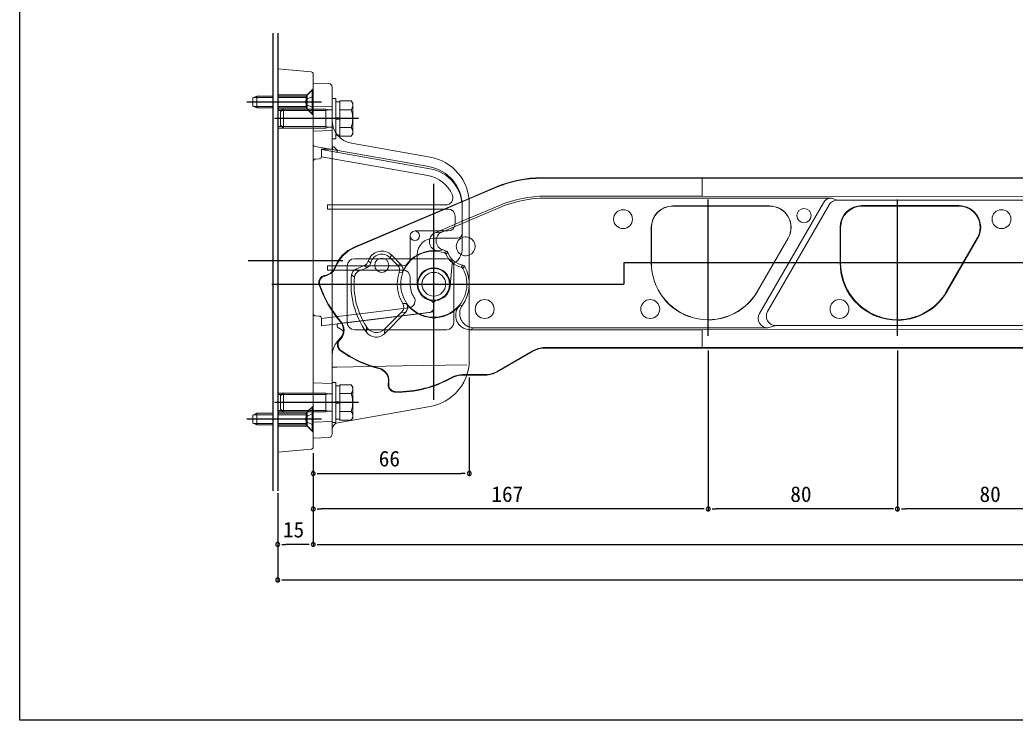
# Model space of a CAD drawing. Units: millimetres, scale not verified. Extents: x -693 to 693, y -1120 to 1122.
# Drawn here: x -693 to -272.3, y -1119.9 to -824 of the extents above; entities that cross this region are included whole.
import ezdxf
from ezdxf.enums import TextEntityAlignment as Align

# ---------------------------------------------------------------- set-up
doc = ezdxf.new("R2010")
doc.units = ezdxf.units.MM
doc.header["$LTSCALE"] = 4
for name, color, linetype in [('0-3_YKK_12', 2, 'Continuous'), ('0-5_YKK_D', 6, 'Continuous'), ('0-6_YKK_ZWAK', 7, 'Continuous')]:
    doc.layers.add(name, color=color, linetype=linetype)
doc.layers.add('0-4_YKK_13', color=4, linetype='Continuous', lineweight=18)
doc.styles.add('ＭＳ ゴシック', font='')
doc.styles.get('ＭＳ ゴシック').set_extended_font_data('MS Gothic')

msp = doc.modelspace()

# ---------------------------------------------------------------- linework, layer by layer
at = {"layer": '0-3_YKK_12'}
for p, q in [((-586.005, -829.591), (-586.005, -1022.97)), ((-584.005, -829.591), (-584.005, -1022.97)), ((-565.505, -858.683), (-597.123, -858.683)), ((-549.805, -865.683), (-585.305, -865.683)), ((-518.005, -984.552), (-518.005, -893.275)), ((-402.005, -957.483), (-402.005, -899.883)), ((-322.005, -957.483), (-322.005, -899.883)), ((-596.505, -925.683), (-556.505, -925.683)), ((147.895, -926.683), (-437.654, -926.683)), ((-437.654, -926.683), (-437.654, -935.683)), ((-586.439, -935.683), (-437.654, -935.683)), ((-549.805, -985.683), (-585.305, -985.683)), ((-565.505, -992.683), (-597.123, -992.683))]:
    msp.add_line(p, q, dxfattribs=at)
at = {"layer": '0-4_YKK_13'}
for p, q in [((-584.005, -844.683), (-584.005, -1006.683)), ((-584.005, -844.683), (-569.918, -845.915)), ((-569.005, -1004.454), (-569.005, -846.912)), ((-569.005, -853.183), (-571.505, -855.683)), ((-569.505, -853.683), (-569.505, -863.683)), ((-569.005, -1000.683), (-569.005, -850.683)), ((-562.453, -850.912), (-569.005, -850.683)), ((-561.005, -855.909), (-561.005, -852.411)), ((-592.805, -856.183), (-594.505, -856.983)), ((-594.505, -860.383), (-594.505, -856.983)), ((-594.195, -856.837), (-586.005, -856.837)), ((-592.805, -856.183), (-586.005, -856.183)), ((-592.805, -856.183), (-592.805, -861.183)), ((-571.505, -855.683), (-584.005, -855.683)), ((-584.005, -856.183), (-572.005, -856.183)), ((-584.005, -856.837), (-572.005, -856.837)), ((-571.505, -855.683), (-571.505, -861.683)), ((-561.005, -868.243), (-561.005, -855.909)), ((-557.805, -858.177), (-552.886, -858.177)), ((-557.805, -858.177), (-557.805, -873.189)), ((-552.305, -859.183), (-552.886, -858.177)), ((-592.805, -861.183), (-594.505, -860.383)), ((-594.195, -860.529), (-586.005, -860.529)), ((-586.005, -861.183), (-592.805, -861.183)), ((-584.005, -860.529), (-572.005, -860.529)), ((-572.005, -861.183), (-584.005, -861.183)), ((-584.005, -861.683), (-569.005, -861.683)), ((-571.505, -861.683), (-584.005, -861.683)), ((-584.005, -862.331), (-569.005, -862.331)), ((-582.805, -862.883), (-581.605, -861.683)), ((-582.253, -862.331), (-563.705, -862.331)), ((-581.605, -861.683), (-563.705, -861.683)), ((-581.605, -869.683), (-581.605, -861.683)), ((-569.505, -863.683), (-572.005, -861.183)), ((-569.005, -864.183), (-571.505, -861.683)), ((-569.005, -860.404), (-561.005, -860.683)), ((-563.705, -869.683), (-563.705, -861.683)), ((-563.705, -861.683), (-562.583, -862.007)), ((-562.583, -862.007), (-563.705, -862.331)), ((-561.005, -862.007), (-562.583, -862.007)), ((-559.405, -858.633), (-557.805, -858.633)), ((-557.805, -861.683), (-557.805, -869.683)), ((-557.805, -861.93), (-552.886, -861.93)), ((-552.305, -859.183), (-552.305, -872.183)), ((-582.805, -868.483), (-582.805, -862.883)), ((-557.805, -865.433), (-559.405, -865.433)), ((-557.805, -865.933), (-559.405, -865.933)), ((-584.005, -869.035), (-569.005, -869.035)), ((-569.005, -869.683), (-584.005, -869.683)), ((-582.805, -868.483), (-581.605, -869.683)), ((-582.253, -869.035), (-563.705, -869.035)), ((-563.705, -869.683), (-581.605, -869.683)), ((-561.005, -870.683), (-569, -870.962)), ((-562.583, -869.359), (-563.705, -869.035)), ((-562.583, -869.359), (-563.705, -869.683)), ((-561.005, -869.359), (-562.583, -869.359)), ((-561.005, -868.243), (-561.005, -871.878)), ((-557.805, -869.436), (-552.886, -869.436)), ((-561.005, -993.894), (-561.005, -871.878)), ((-557.805, -872.733), (-559.405, -872.733)), ((-557.805, -873.189), (-552.886, -873.189)), ((-552.305, -872.183), (-552.886, -873.189)), ((-568.179, -877.48), (-561.005, -878.745)), ((-565.505, -878.8), (-565.505, -878.683)), ((-565.505, -878.683), (-560.805, -878.683)), ((-565.505, -878.8), (-519.64, -886.887)), ((-565.505, -880.831), (-565.505, -878.8)), ((-561.005, -878.745), (-520.053, -885.966)), ((-560.805, -877.683), (-560.305, -877.683)), ((-560.305, -877.683), (-558.893, -879.095)), ((-558.805, -879.307), (-558.805, -879.583)), ((-519.532, -881.996), (-552.741, -876.14)), ((-568.04, -882.772), (-566.47, -882.717)), ((-565.505, -880.831), (-565.505, -881.846)), ((-520.574, -889.769), (-565.505, -881.846)), ((-559.105, -879.883), (-559.364, -879.883)), ((-569.005, -948.095), (-569.005, -883.771)), ((-472.332, -890.683), (121.999, -890.683)), ((-472.29, -890.893), (-404.505, -890.893)), ((121.775, -890.812), (-404.505, -890.893)), ((-404.505, -898.454), (-404.505, -890.893)), ((-503.132, -899.439), (-491.869, -894.658)), ((-503.109, -899.656), (-491.826, -894.867)), ((-551.639, -920.028), (-503.132, -899.439)), ((-551.4, -920.155), (-503.109, -899.656)), ((-470.751, -898.454), (-404.505, -898.454)), ((-349.807, -899.273), (-470.585, -899.273)), ((115.92, -899.281), (-404.505, -898.454)), ((-347.445, -900.183), (-349.807, -899.273)), ((115.92, -900.183), (-347.445, -900.183)), ((-563.005, -902.183), (-512.912, -902.183)), ((-563.005, -902.183), (-563.005, -903.933)), ((-512.005, -903.933), (-563.005, -903.933)), ((-506.005, -902.707), (-506.005, -920.683)), ((-506.005, -903.137), (-506.005, -914.183)), ((-503.005, -967.674), (-503.005, -901.692)), ((-503.005, -907.827), (-490.288, -902.429)), ((-490.121, -903.248), (-503.005, -908.717)), ((-417.005, -902.613), (-376.024, -902.613)), ((-376.024, -902.683), (-417.005, -902.683)), ((-353.271, -901.273), (-380.302, -948.093)), ((-350.909, -902.183), (-376.89, -947.183)), ((-337.005, -902.463), (-296.024, -902.463)), ((-296.024, -902.683), (-337.005, -902.683)), ((-517.421, -913.946), (-503.005, -907.827)), ((-503.005, -908.717), (-514.632, -913.652)), ((-509.005, -910.183), (-509.005, -906.933)), ((-426.075, -926.683), (-426.075, -911.683)), ((-426.005, -911.683), (-426.005, -926.683)), ((-346.005, -911.683), (-346.005, -926.683)), ((-569.005, -915.683), (-569.005, -915.758)), ((-528.005, -924.933), (-528.005, -915.183)), ((-526.005, -913.183), (-512.005, -913.183)), ((-508.005, -916.183), (-518.005, -916.183)), ((-514.632, -913.652), (-517.421, -913.946)), ((-381.22, -938.683), (-368.23, -916.183)), ((-368.17, -916.218), (-381.16, -938.718)), ((-301.22, -938.683), (-288.23, -916.183)), ((-288.039, -916.293), (-301.029, -938.793)), ((-516.33, -921.6), (-514.109, -921.197)), ((-569.005, -925.683), (-569.005, -925.494)), ((-551.582, -924.912), (-512.582, -924.912)), ((-535.762, -923.44), (-536.663, -924.341)), ((-536.663, -924.341), (-533.364, -927.64)), ((-535.762, -923.44), (-531.889, -927.313)), ((-525.005, -923.183), (-525.005, -935.683)), ((-513.472, -922.437), (-512.663, -921.665)), ((-512.86, -923.03), (-512.073, -922.276)), ((-563.005, -927.933), (-531.005, -927.933)), ((-563.005, -927.933), (-563.005, -929.683)), ((-531.005, -929.683), (-563.005, -929.683)), ((-554.582, -951.912), (-554.582, -927.912)), ((-550.972, -929.306), (-547.437, -927.805)), ((-550.972, -929.306), (-549.781, -930.184)), ((-549.781, -930.184), (-546.367, -928.735)), ((-547.437, -927.805), (-546.367, -928.735)), ((-545.741, -925.923), (-544.614, -926.637)), ((-531.889, -927.313), (-533.364, -927.64)), ((-510.228, -927.109), (-511.032, -936.293)), ((-509.582, -927.912), (-509.582, -951.912)), ((-506.38, -928.486), (-505.787, -927.58)), ((-505.711, -928.986), (-505.086, -928.058)), ((-564.42, -932.073), (-563.502, -931.827)), ((-564.149, -932.217), (-563.275, -931.983)), ((-551.597, -932.678), (-552.781, -931.728)), ((-531.216, -930.526), (-532.644, -930.724)), ((-528.005, -935.683), (-528.005, -932.683)), ((-301.22, -938.683), (-301.029, -938.793)), ((-565.505, -950.231), (-528.571, -945.696)), ((-529.63, -943.806), (-531.168, -943.784)), ((-518.005, -943.62), (-518.005, -947.421)), ((-518.005, -944.458), (-518.005, -945.652)), ((-507.295, -944.979), (-505.903, -944.547)), ((-566.47, -949.149), (-568.04, -949.094)), ((-519.761, -947.637), (-565.505, -953.253)), ((-556.847, -952.19), (-518.005, -947.421)), ((-519.761, -947.637), (-554.919, -951.953)), ((-529.968, -947.646), (-538.921, -956.599)), ((-531.601, -947.478), (-538.728, -954.604)), ((-529.968, -947.646), (-531.601, -947.478)), ((-565.505, -953.253), (-565.505, -951.238)), ((-556.482, -955.224), (-558.555, -954.027)), ((-557.329, -952.249), (-558.322, -952.371)), ((-557.329, -952.249), (-556.847, -952.19)), ((-556.402, -953.852), (-556.847, -952.19)), ((-512.582, -954.912), (-551.582, -954.912)), ((-546.486, -953.747), (-546.532, -955.961)), ((-538.728, -954.604), (-538.921, -956.599)), ((-501.063, -954.093), (-502.763, -954.912)), ((-404.505, -954.912), (-502.763, -954.912)), ((-501.063, -954.093), (-376.838, -954.093)), ((-404.505, -954.912), (87.053, -954.131)), ((-404.505, -962.473), (-404.505, -954.912)), ((-376.838, -954.093), (-373.426, -953.183)), ((-373.426, -953.183), (87.053, -953.183)), ((-558.665, -959.789), (-557.281, -958.14)), ((-558.097, -959.349), (-557.486, -958.62)), ((-557.792, -959.311), (-557.21, -958.618)), ((-404.505, -962.473), (-471.136, -962.473)), ((87.341, -962.683), (-471.08, -962.683)), ((-404.505, -962.473), (87.263, -962.548)), ((-561.005, -966.217), (-561.005, -976.683)), ((-476.136, -963.813), (-491.241, -972.534)), ((-476.08, -964.023), (-491.184, -972.743)), ((-559.075, -970.689), (-561.005, -970.689)), ((-559.075, -970.689), (-531.291, -970.19)), ((-531.291, -970.19), (-504.081, -969.72)), ((-503.99, -973.873), (-505.683, -973.873)), ((-504.06, -974.083), (-505.628, -974.083)), ((-496.184, -974.083), (-504.06, -974.083)), ((-496.241, -973.873), (-503.99, -973.873)), ((-569.005, -977.404), (-561.005, -977.683)), ((-557.805, -978.633), (-559.405, -978.633)), ((-557.805, -978.177), (-552.886, -978.177)), ((-557.805, -993.189), (-557.805, -978.177)), ((-552.305, -979.183), (-552.886, -978.177)), ((-552.305, -992.183), (-552.305, -979.183)), ((-537.272, -978.065), (-537.189, -977.117)), ((-537.044, -977.859), (-536.965, -976.957)), ((-569.005, -981.683), (-584.005, -981.683)), ((-584.005, -982.331), (-569.005, -982.331)), ((-582.805, -982.883), (-581.605, -981.683)), ((-582.805, -982.883), (-582.805, -988.483)), ((-582.253, -982.331), (-563.705, -982.331)), ((-563.705, -981.683), (-581.605, -981.683)), ((-581.605, -981.683), (-581.605, -989.683)), ((-563.705, -981.683), (-563.705, -989.683)), ((-562.583, -982.007), (-563.705, -981.683)), ((-562.583, -982.007), (-563.705, -982.331)), ((-561.005, -982.007), (-562.583, -982.007)), ((-557.805, -989.683), (-557.805, -981.683)), ((-557.805, -981.93), (-552.886, -981.93)), ((-509.617, -982.532), (-509.882, -982.766)), ((-508.854, -981.807), (-509.617, -982.532)), ((-582.805, -988.483), (-581.605, -989.683)), ((-569.005, -987.183), (-571.505, -989.683)), ((-569.505, -987.683), (-569.505, -997.683)), ((-557.805, -985.433), (-559.405, -985.433)), ((-557.805, -985.933), (-559.405, -985.933)), ((-558.526, -994.246), (-519.532, -987.37)), ((-592.805, -990.183), (-594.505, -990.983)), ((-594.505, -994.383), (-594.505, -990.983)), ((-594.195, -990.837), (-586.005, -990.837)), ((-592.805, -990.183), (-586.005, -990.183)), ((-592.805, -990.183), (-592.805, -995.183)), ((-584.005, -989.035), (-569.005, -989.035)), ((-584.005, -989.683), (-569.005, -989.683)), ((-571.505, -989.683), (-584.005, -989.683)), ((-584.005, -990.183), (-572.005, -990.183)), ((-584.005, -990.837), (-572.005, -990.837)), ((-582.253, -989.035), (-563.705, -989.035)), ((-581.605, -989.683), (-563.705, -989.683)), ((-571.505, -989.683), (-571.505, -995.683)), ((-562.583, -989.359), (-563.705, -989.035)), ((-563.705, -989.683), (-562.583, -989.359)), ((-561.005, -989.359), (-562.583, -989.359)), ((-559.405, -992.733), (-557.805, -992.733)), ((-557.805, -989.436), (-552.886, -989.436)), ((-552.305, -992.183), (-552.886, -993.189)), ((-592.805, -995.183), (-594.505, -994.383)), ((-594.195, -994.529), (-586.005, -994.529)), ((-586.005, -995.183), (-592.805, -995.183)), ((-584.005, -994.529), (-572.005, -994.529)), ((-572.005, -995.183), (-584.005, -995.183)), ((-571.505, -995.683), (-584.005, -995.683)), ((-569.505, -997.683), (-572.005, -995.183)), ((-569.005, -998.183), (-571.505, -995.683)), ((-561.005, -993.683), (-569.005, -993.962)), ((-561.005, -998.955), (-561.005, -996.277)), ((-557.805, -993.189), (-552.886, -993.189)), ((-569.005, -1000.683), (-562.453, -1000.454)), ((-584.005, -1006.683), (-569.918, -1005.451))]:
    msp.add_line(p, q, dxfattribs=at)
for points in [[(-569.505, -853.683), (-572.005, -856.183), (-572.005, -861.183)], [(-569.505, -856.433), (-571.771, -857.538), (-572.379, -858.683)], [(-569.505, -860.933), (-571.771, -859.828), (-572.379, -858.683)], [(-560.805, -878.683), (-560.805, -877.983), (-560.805, -877.683)], [(-346.005, -926.683), (-346.225, -926.683), (-346.225, -911.683)], [(-566.481, -935.941), (-566.57, -935.625), (-566.624, -935.304), (-566.643, -934.976), (-566.626, -934.648), (-566.573, -934.327), (-566.486, -934.011), (-566.364, -933.706), (-566.211, -933.418), (-566.026, -933.148), (-565.813, -932.898), (-565.575, -932.675), (-565.313, -932.478), (-565.031, -932.311), (-564.733, -932.175), (-564.42, -932.073)], [(-566.204, -936.099), (-566.295, -935.783), (-566.351, -935.461), (-566.371, -935.132), (-566.355, -934.804), (-566.304, -934.481), (-566.217, -934.164), (-566.096, -933.858), (-565.943, -933.568), (-565.759, -933.297), (-565.545, -933.046), (-565.307, -932.822), (-565.044, -932.624), (-564.761, -932.456), (-564.462, -932.32), (-564.149, -932.217)], [(-565.505, -950.149), (-565.505, -950.231), (-565.505, -951.238)], [(-558.805, -953.594), (-558.805, -952.431), (-558.322, -952.371)], [(-557.566, -963.699), (-557.82, -963.491), (-558.049, -963.259), (-558.252, -963.001), (-558.426, -962.723), (-558.568, -962.43), (-558.677, -962.121), (-558.752, -961.801), (-558.792, -961.477), (-558.796, -961.15), (-558.764, -960.823), (-558.697, -960.504), (-558.596, -960.193), (-558.46, -959.893), (-558.294, -959.612), (-558.097, -959.349)], [(-557.249, -963.67), (-557.505, -963.463), (-557.735, -963.231), (-557.94, -962.974), (-558.116, -962.695), (-558.259, -962.401), (-558.369, -962.092), (-558.446, -961.772), (-558.486, -961.447), (-558.491, -961.119), (-558.46, -960.79), (-558.393, -960.47), (-558.292, -960.158), (-558.156, -959.857), (-557.989, -959.575), (-557.792, -959.311)], [(-534.343, -981.324), (-534.67, -981.299), (-534.99, -981.24), (-535.304, -981.146), (-535.606, -981.018), (-535.891, -980.858), (-536.157, -980.668), (-536.402, -980.45), (-536.621, -980.207), (-536.812, -979.941), (-536.973, -979.655), (-537.102, -979.355), (-537.197, -979.042), (-537.258, -978.719), (-537.283, -978.393), (-537.272, -978.065)], [(-534.099, -981.118), (-534.427, -981.095), (-534.749, -981.037), (-535.065, -980.944), (-535.368, -980.817), (-535.654, -980.658), (-535.922, -980.468), (-536.168, -980.25), (-536.388, -980.007), (-536.58, -979.74), (-536.743, -979.454), (-536.872, -979.153), (-536.968, -978.839), (-537.029, -978.515), (-537.054, -978.188), (-537.044, -977.859)], [(-569.505, -987.683), (-572.005, -990.183), (-572.005, -995.183)], [(-569.505, -990.433), (-571.771, -991.538), (-572.379, -992.683)], [(-569.505, -994.933), (-571.771, -993.828), (-572.379, -992.683)], [(-561.005, -993.894), (-561.005, -995.595), (-561.005, -996.277)]]:
    msp.add_lwpolyline(points, dxfattribs=at)
for points in [[(-561.005, -874.183), (-561.005, -857.183), (-559.405, -857.183), (-559.405, -874.183)], [(-561.005, -977.183), (-561.005, -994.183), (-559.405, -994.183), (-559.405, -977.183)]]:
    msp.add_lwpolyline(points, close=True, dxfattribs=at)
for centre, radius in [((-438.005, -908.183), 4), ((-361.505, -906.683), 3), ((-278.005, -908.183), 4), ((-526.005, -915.183), 2), ((-540.005, -927.683), 3), ((-518.005, -935.683), 6.9), ((-518.005, -935.683), 6.691), ((-518.005, -935.683), 5), ((-496.505, -946.183), 4), ((-426.505, -946.183), 4), ((-346.505, -946.183), 4)]:
    msp.add_circle(centre, radius, dxfattribs=at)
for centre, radius, start, end in [((-570.005, -846.912), 1, 0, 85), ((-562.505, -852.411), 1.5, 0, 88), ((-555.628, -860.054), 3.323, 325.61575, 34.38425), ((-564.724, -865.683), 12.419, 342.41205, 17.58795), ((-551.005, -866.292), 10, 180, 260), ((-555.628, -871.312), 3.323, 325.61575, 34.38425), ((-568.005, -876.495), 1, 180, 260), ((-559.105, -879.307), 0.3, 0, 45), ((-568.005, -883.771), 1, 92, 180), ((-566.505, -881.717), 1, 272, 0), ((-559.105, -879.583), 0.3, 270, 0), ((-523.005, -901.692), 20, 0, 80), ((-523.005, -902.707), 17, 0, 80), ((-522.505, -903.137), 16.5, 0, 80), ((-523.005, -903.556), 14, 23.42649, 80), ((-472.332, -940.683), 50, 90, 113), ((-472.29, -940.893), 50, 90, 113), ((-512.912, -899.183), 3, 270, 23.42649), ((-470.751, -948.454), 50, 90, 113), ((-470.585, -949.273), 50, 90, 113), ((-349.807, -903.273), 4, 90, 150), ((-347.445, -904.183), 4, 90, 150), ((-512.005, -906.933), 3, 0, 90), ((-417.005, -911.683), 9.07, 90, 180), ((-417.005, -911.683), 9, 90, 180), ((-376.024, -911.683), 9.07, 330, 90), ((-376.024, -911.683), 9, 330, 90), ((-337.005, -911.683), 9.22, 90, 180), ((-337.005, -911.683), 9, 90, 180), ((-296.024, -911.683), 9.22, 330, 90), ((-296.024, -911.683), 9, 330, 90), ((-512.005, -910.183), 3, 270, 0), ((-518.005, -923.183), 7, 90, 180), ((-515.858, -917.628), 4, 113, 263.21854), ((-513.07, -917.334), 4, 113, 254.94499), ((-504.505, -919.683), 4, 67.97569, 292.02431), ((-508.005, -914.183), 2, 270, 0), ((-504.505, -919.683), 4, 292.02431, 67.97569), ((-545.778, -933.836), 15, 113, 159.07498), ((-545.539, -933.962), 15, 113, 159.16364), ((-518.005, -935.683), 15.001, 69.13883, 74.94499), ((-513.005, -920.683), 7, 293.37203, 0), ((-551.582, -927.912), 3, 90, 180), ((-540.005, -927.683), 6, 45, 162.94553), ((-540.005, -927.683), 4.726, 45, 167.21554), ((-518.005, -935.683), 14, 71.11013, 28.57787), ((-518.005, -935.683), 14.182, 83.21854, 158.67536), ((-531.005, -924.933), 3, 270, 0), ((-513.796, -923.383), 1, 21.71442, 71.11013), ((-504.505, -919.683), 9.001, 201.71442, 257.97358), ((-513.019, -922.6), 1, 18.91104, 69.13883), ((-512.582, -927.912), 3, 0, 90), ((-504.505, -919.683), 8, 198.91104, 260.77696), ((-564.926, -926.515), 5.5, 285, 339.07498), ((-564.698, -926.671), 5.5, 285, 339.16364), ((-549.8, -932.067), 3, 113, 173.51191), ((-548.609, -925.043), 3, 293, 342.94553), ((-547.54, -925.973), 3, 293, 347.21554), ((-535.485, -929.762), 3, 341.28657, 45), ((-534.011, -929.435), 3, 338.67536, 45), ((-531.005, -932.683), 3, 0, 90), ((-506.589, -929.464), 1, 28.57787, 77.97358), ((-518.005, -935.683), 15.001, 323.77747, 30.54917), ((-505.947, -928.567), 1, 30.54917, 80.77696), ((-402.005, -926.683), 24.07, 180, 330), ((-402.005, -926.683), 24, 180, 330), ((-322.005, -926.683), 24.22, 180, 330), ((-322.005, -926.683), 24, 180, 330), ((-518.005, -935.683), 35, 173.51191, 215.40593), ((-518.005, -935.683), 33.726, 174.88836, 212.38469), ((-548.609, -932.945), 3, 113, 174.88836), ((-518.005, -935.683), 15.456, 161.28657, 211.61026), ((-522.017, -920.711), 47, 198.90702, 220.90017), ((-522.017, -920.711), 46.791, 199.20056, 221.09585), ((-518.005, -935.683), 10, 180, 212.76324), ((-518.005, -935.683), 7, 180, 257.16041), ((-518.005, -935.683), 7, 277.18076, 355), ((-518.005, -935.683), 15.001, 359.36608, 0.63392), ((-528.937, -942.718), 3, 277, 32.76324), ((-533.723, -945.356), 3, 315, 31.61026), ((-532.089, -945.525), 3, 315, 34.94453), ((-518.005, -935.683), 14.182, 214.94453, 319.04405), ((-520.005, -945.652), 2, 277, 0), ((-520.005, -945.652), 2, 277, 0), ((-520.005, -944.458), 2, 0, 77.16041), ((-517.005, -943.62), 1, 97.18076, 180), ((-502.763, -948.912), 6, 139.04405, 267.69118), ((-501.063, -948.093), 6, 143.77747, 251.1149), ((-568.005, -948.095), 1, 180, 268), ((-566.505, -950.149), 1, 0, 88), ((-376.838, -950.093), 4, 150, 270), ((-373.426, -949.183), 4, 150, 270), ((-558.305, -953.594), 0.5, 180, 240), ((-561.699, -955.085), 5.5, 320, 40.90017), ((-560.805, -955.183), 4.6, 320, 16.82131), ((-561.423, -955.083), 5.5, 320, 41.09585), ((-551.582, -951.912), 3, 180, 270), ((-542.263, -951.069), 5, 212.38469, 315), ((-512.582, -951.912), 3, 270, 0), ((-501.063, -948.093), 6, 251.1149, 270), ((-502.763, -948.912), 6, 267.69118, 270), ((-556.732, -955.657), 0.5, 353.36234, 60), ((-542.457, -953.064), 5, 215.40593, 315), ((-551.005, -966.217), 10, 140, 180), ((-471.136, -972.473), 10, 90, 120), ((-471.08, -972.683), 10, 90, 120), ((-529.879, -925.72), 47, 233.90702, 255.90017), ((-529.879, -925.72), 46.791, 234.20056, 256.09585), ((-523.005, -967.674), 20, 315.03575, 0), ((-542.668, -976.638), 5.5, 355, 75.90017), ((-542.444, -976.478), 5.5, 355, 76.09585), ((-533.446, -934.332), 47, 268.90702, 299.21163), ((-533.446, -934.332), 46.791, 269.20056, 299.26667), ((-505.683, -983.873), 10, 90, 119.26667), ((-505.628, -984.083), 10, 90, 119.21163), ((-496.241, -963.873), 10, 270, 300), ((-496.184, -964.083), 10, 270, 300), ((-555.628, -980.054), 3.323, 325.61575, 34.38425), ((-564.724, -985.683), 12.419, 342.41205, 17.58795), ((-523.005, -967.674), 20, 280, 311.00768), ((-555.628, -991.312), 3.323, 325.61575, 34.38425), ((-558.005, -997.2), 3, 100, 180), ((-562.505, -998.955), 1.5, 272, 0), ((-570.005, -1004.454), 1, 275, 0)]:
    msp.add_arc(centre, radius, start, end, dxfattribs=at)
at = {"layer": '0-5_YKK_D'}
for p, q in [((-402.005, -963.683), (-402.005, -1031.683)), ((-402.005, -963.683), (-402.005, -1031.683)), ((-322.005, -963.683), (-322.005, -1031.683)), ((-322.005, -963.683), (-322.005, -1031.683)), ((-503.005, -975.083), (-503.005, -1016.683)), ((-569.005, -1007.146), (-569.005, -1031.683)), ((-569.005, -1007.146), (-569.005, -1016.683)), ((-569.005, -1007.146), (-569.005, -1046.683)), ((-569.005, -1007.146), (-569.005, -1046.683)), ((-567.305, -1015.683), (-565.605, -1015.683)), ((-565.605, -1015.683), (-506.405, -1015.683)), ((-504.705, -1015.683), (-506.405, -1015.683)), ((-584.005, -1023.97), (-584.005, -1046.683)), ((-567.305, -1030.683), (-565.605, -1030.683)), ((-405.405, -1030.683), (-565.605, -1030.683)), ((-403.705, -1030.683), (-405.405, -1030.683)), ((-400.305, -1030.683), (-398.605, -1030.683)), ((-325.405, -1030.683), (-398.605, -1030.683)), ((-323.705, -1030.683), (-325.405, -1030.683)), ((-320.305, -1030.683), (-318.605, -1030.683)), ((-245.405, -1030.683), (-318.605, -1030.683)), ((-584.005, -1031.671), (-584.005, -1061.683)), ((-582.305, -1045.683), (-580.605, -1045.683)), ((-572.405, -1045.683), (-580.605, -1045.683)), ((-570.705, -1045.683), (-572.405, -1045.683)), ((-567.305, -1045.683), (-565.605, -1045.683)), ((-565.605, -1045.683), (134.595, -1045.683)), ((-582.305, -1060.683), (-580.605, -1060.683)), ((-580.605, -1060.683), (134.595, -1060.683))]:
    msp.add_line(p, q, dxfattribs=at)
for centre, start, end in [((-569.005, -1015.683), 0, 180), ((-569.005, -1015.683), 180, 0), ((-503.005, -1015.683), 0, 180), ((-503.005, -1015.683), 180, 0), ((-569.005, -1030.683), 0, 180), ((-569.005, -1030.683), 180, 0), ((-402.005, -1030.683), 0, 180), ((-402.005, -1030.683), 0, 180), ((-402.005, -1030.683), 180, 0), ((-402.005, -1030.683), 180, 0), ((-322.005, -1030.683), 0, 180), ((-322.005, -1030.683), 0, 180), ((-322.005, -1030.683), 180, 0), ((-322.005, -1030.683), 180, 0), ((-584.005, -1045.683), 0, 180), ((-584.005, -1045.683), 180, 0), ((-569.005, -1045.683), 0, 180), ((-569.005, -1045.683), 0, 180), ((-569.005, -1045.683), 180, 0), ((-569.005, -1045.683), 180, 0), ((-584.005, -1060.683), 0, 180), ((-584.005, -1060.683), 180, 0)]:
    msp.add_arc(centre, 0.85, start, end, dxfattribs=at)
at = {"layer": '0-6_YKK_ZWAK'}
msp.add_lwpolyline([(693, -1119.9), (-693, -1119.9), (-693, 1064.1)], dxfattribs=at)

# ---------------------------------------------------------------- texts
at = {"layer": '0-5_YKK_D', "style": 'ＭＳ ゴシック'}
for s, p in [('66', (-541.285, -1014.683)), ('167', (-493.665, -1029.683)), ('80', (-367.285, -1029.683)), ('80', (-287.285, -1029.683)), ('15', (-581.785, -1044.683))]:
    msp.add_text(s, height=6.598, dxfattribs=at).set_placement(p, align=Align.BOTTOM_LEFT)

doc.saveas('drawing.dxf')
